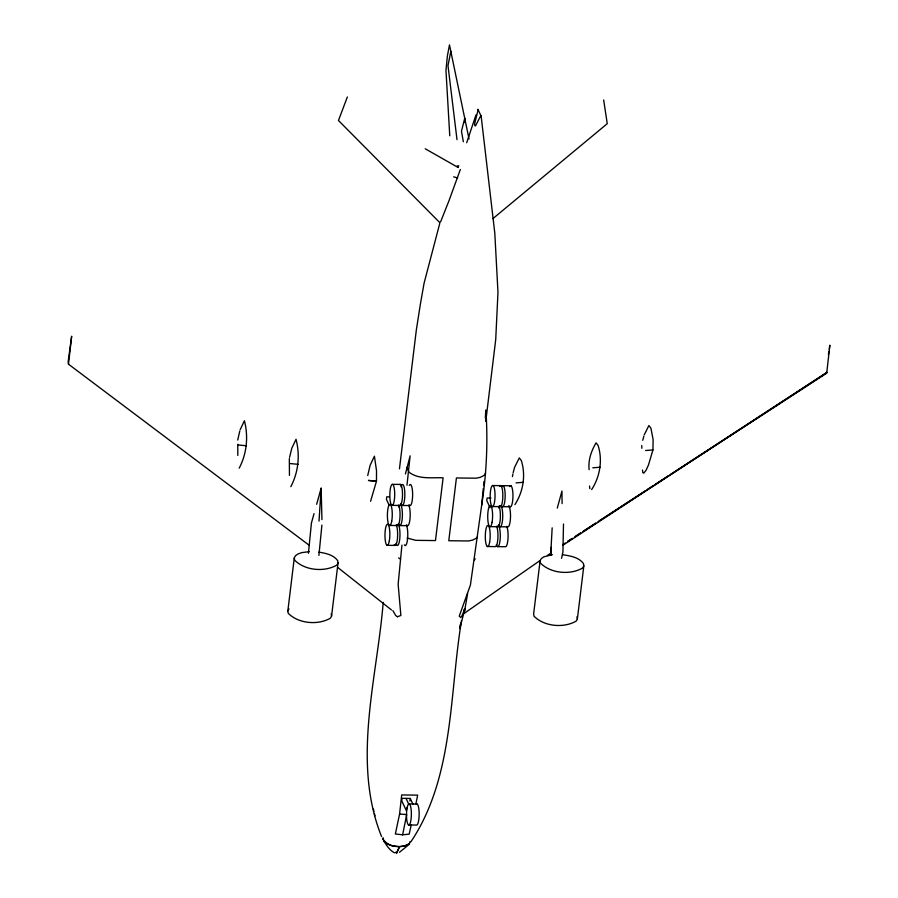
<?xml version="1.0" encoding="UTF-8"?>
<svg xmlns="http://www.w3.org/2000/svg" width="898" height="898" viewBox="0 0 898 898"><rect width="100%" height="100%" fill="white"/><g stroke="black" fill="none" stroke-linecap="round" stroke-linejoin="round"><path stroke-width="1.35" d="M563.495 524.028L562.923 552.068L561.553 558.309M239.205 468.139C246.827 453.625 248.533 436.63 244.413 420.758L240.159 429.749M290.829 486.671C298.45 472.157 300.168 455.163 296.037 439.29L291.783 448.282L289.583 457.318M376.475 481.238L368.528 480.441L376.475 481.238L376.52 470.687L374.421 456.206L370.156 465.198L367.72 475.525M460.427 624.065L459.686 628.578L465.097 608.507L461.684 616.354L460.786 617.498L459.237 616.174L470.406 585.069L481.687 505.136C486.593 473.673 488.041 441.782 485.863 410.016L485.324 417.873M550.642 555.379L552.169 527.844M514.902 504.631C523.197 491.88 526.004 475.233 521.311 460.551L519.28 457.924L514.565 467.375L513.173 472.685M591.67 489.556C599.976 476.804 602.783 460.158 598.09 445.475L596.059 442.849C591.311 450.908 588.033 460.191 589.122 469.665M645.628 450.515L652.936 449.943L653.127 439.593L650.904 428.178L648.872 425.551L644.158 435.002M319.014 521.132L321.147 488.198L316.657 504.272M401.934 545.12L398.14 584.216L400.867 615.478L397.488 616.735M550.766 555.391L551.316 547.129M409.926 842.425L409.993 841.549M406.974 485.268L410.117 455.836L405.436 473.931M481.687 505.136L483.304 488.422M483.573 485.627L483.977 481.451M308.418 553.303L311.426 523.018L314.042 513.645M318.902 555.391L321.911 525.106M411.262 824.645L409.196 834.152L402.618 834.803L395.356 833.995L399.588 814.003L401.687 794.943L417.682 795.134L415.92 803.71M318.824 552.102C325.57 553.269 333.484 554.717 337.693 560.678L338.041 562.956L331.575 616.062L330.43 618.172C317.903 625.435 298.462 623.683 288.191 613.267L287.843 610.977L294.297 557.871L295.442 555.761L298.001 553.965L301.795 552.607L309.282 551.664M383.21 602.401C377.048 678.596 351.545 761.852 381.56 836.543M399.453 468.857L416.369 329.734L420.343 304.433L424.081 283.173L439.773 223.377M406.693 808.043L406.367 810.658L401.799 800.937L402.113 798.322L406.008 798.378L408.871 804.451M409.915 801.038L410.229 798.423L406.334 798.378M461.516 620.72C449.314 694.132 454.141 777.017 410.947 841.74M485.773 421.308L495.718 339.567L497.975 292.333L494.798 233.154L481.148 116.168L477.871 109.219M552.349 554.695L543.784 556.872L541.236 558.668L540.091 560.79L533.636 613.884L533.984 616.174C544.255 626.602 563.697 628.342 576.224 621.09L577.369 618.98L583.823 565.875L583.476 563.585C578.817 557.153 570.062 555.862 562.732 554.773M467.611 593.455L464.21 613.368L539.384 560.992M828.394 354.575L828.809 351.893M829.236 349.221L829.875 345.202L826.699 373.175L621.528 506.506M237.712 440.065L239.788 431.04M512.421 476.591L512.926 473.987M402.618 834.803L406.704 814.609L399.588 814.003M642.766 440.312L643.81 436.327M557.288 508.1L561.957 491.06L562.081 503.632M376.475 481.193L370.593 501.264M478.129 109.758L474.593 124.025A4.299 1.358 -77.4 0 0 475.48 125.911L480.845 115.528M466.691 142.737L475.951 114.978M425.225 148.776L458.081 167.455L458.698 165.67M460.348 169.498L449.045 200.568L440.75 221.503L439.694 222.524L338.456 120.489L347.369 96.962M68.484 364.184L71.66 336.211L68.125 361.86L68.484 364.184L308.822 544.996M287.843 610.977L288.988 608.855M338.041 562.956L336.896 565.078C324.369 572.329 304.916 570.589 294.645 560.161L294.297 557.871M583.823 565.875L582.679 567.996C570.163 575.248 550.71 573.508 540.439 563.08L540.091 560.79M485.582 473.134L484.392 475.21L480.318 477.332L476.142 478.196L456.42 477.972L448.787 540.731L468.509 540.966L472.685 540.091L476.759 537.969L477.467 536.735M474.47 560.015L475.165 558.803M409.757 843.054C402.607 849.059 387.094 847.353 382.716 838.384L383.177 837.755M643.731 473.179L646.01 470.417L648.468 465.018L652.936 449.943M492.912 218.607L607.261 123.677L603.658 99.992M399.475 852.292L409.555 844.064L405.11 845.86L399.543 846.691L396.658 853.1L395.805 852.37M547.353 555.435L550.867 553.146M562.575 545.479L827.047 372.344L670.918 474.133M562.934 544.547L565.28 543.009M567.626 541.483L572.318 538.418M575.842 536.128L580.535 533.064M584.059 530.774L595.801 523.119M599.314 520.818L645.101 490.97M647.447 489.444L653.317 485.616M655.663 484.078L668.572 475.659M567.603 541.55L572.284 538.497M574.63 536.982L580.49 533.165M582.836 531.638L595.733 523.265M598.079 521.738L619.182 508.021M592.803 467.813L600.122 467.229M523.343 482.316L516.036 482.888M392.651 484.348A10.563 2.436 -89.3 0 1 394.166 501.084A10.563 2.436 -89.3 0 1 389.99 499.131A10.563 2.436 -89.3 0 1 392.651 484.348L400.441 484.437M492.98 485.537A10.563 2.436 -89.3 0 1 494.495 502.274A10.563 2.436 -89.3 0 1 490.319 500.321A10.563 2.436 -89.3 0 1 492.98 485.537L500.77 485.627M503.105 485.661L510.906 485.751M388.98 496.852L386.757 496.819L386.432 499.434L389.204 505.316M490.981 498.053L487.086 498.008L486.772 500.624L490.084 507.673M391.887 505.361L399.689 505.451A10.563 2.436 -89.3 0 0 402.506 494.686A10.563 2.436 -89.3 0 0 399.801 484.505M402.023 505.473L409.814 505.574M492.227 506.551L500.018 506.64M502.352 506.663L510.143 506.764M389.451 525.453L397.242 525.543M399.576 525.577L407.378 525.667M489.78 526.643L497.571 526.733M499.905 526.767L507.707 526.857A10.563 2.436 -89.3 0 0 510.491 517.472A10.563 2.436 -89.3 0 0 508.459 505.843M387.027 545.322L394.828 545.412M487.367 546.512L495.157 546.601A10.563 2.436 -89.3 0 0 497.761 539.911A10.563 2.436 -89.3 0 0 497.065 527.564M497.492 546.635L505.282 546.725A10.563 2.436 -89.3 0 0 507.999 538.71A10.563 2.436 -89.3 0 0 506.652 526.363M409.308 803.957A10.563 2.436 -89.3 0 1 410.835 820.693A10.563 2.436 -89.3 0 1 406.659 818.74A10.563 2.436 -89.3 0 1 409.308 803.957L417.11 804.058M408.556 824.97L416.346 825.06A10.563 2.436 -89.3 0 0 419.164 814.306A10.563 2.436 -89.3 0 0 416.47 804.125M246.479 445.778L238.531 445.026M298.102 464.311L290.155 463.559M457.621 177.905L453.636 176.861M407.03 538.014L415.752 540.338L435.474 540.574L443.107 477.815C431.758 477.309 418.771 479.667 409.039 472.225L406.738 467.33M394.581 852.831C389.07 850.215 385.433 843.727 382.582 838.575M398.622 557.894L400.486 559.14M397.477 616.746L395.749 615.568L392.875 610.606M337.581 567.345L391.494 609.944M383.637 841.179L386.847 843.794L391.865 845.793L399.453 846.691L396.568 853.1L395.715 852.37M457.284 165.771L458.081 167.455M410.229 798.423L413.091 804.496M374.432 813.599L374.982 815.844M373.445 809.12L373.894 811.354M469.025 138.999L449.483 44.9L447.372 56.035L445.969 70.414L449.763 135.778M463.346 141.772L461.471 131.254L464.749 118.188L464.771 122.543M577.021 616.69L577.369 618.98M331.227 613.772L331.575 616.062M457.003 139.661L447.99 65.61L450.841 51.265L450.841 51.904M642.508 470.058L642.811 472.752M589.537 486.009L589.84 488.703M464.008 609.439L464.21 613.368M641.767 445.52L641.834 448.27M321.147 488.198L321.944 519.628M289.336 458.597L289.448 475.368M237.746 444.263L237.813 455.443M398.611 505.181A10.563 2.436 -89.3 0 1 399.846 518.842A10.563 2.436 -89.3 0 1 396.635 524.892M406.323 525.173A10.563 2.436 -89.3 0 1 407.569 538.834A10.563 2.436 -89.3 0 1 404.347 544.884M398.532 525.083A10.563 2.436 -89.3 0 1 399.621 540.001A10.563 2.436 -89.3 0 1 396.007 543.47M396.658 525.274A10.563 2.436 -89.3 0 1 397.286 524.499M409.32 485.403A10.563 2.436 -89.3 0 1 412.631 494.809A10.563 2.436 -89.3 0 1 409.207 504.923M400.968 486.75A10.563 2.436 -89.3 0 1 404.235 487.648A10.563 2.436 -89.3 0 1 404.156 501.926A10.563 2.436 -89.3 0 1 400.867 503.509M408.736 505.305A10.563 2.436 -89.3 0 1 409.982 518.965A10.563 2.436 -89.3 0 1 406.76 525.016M400.34 504.564A10.563 2.436 -89.3 0 1 402.192 518.876A10.563 2.436 -89.3 0 1 398.42 523.601M398.521 506.842A10.563 2.436 -89.3 0 1 399.082 505.406M396.186 525.061A10.563 2.436 -89.3 0 1 397.432 538.721A10.563 2.436 -89.3 0 1 394.211 544.772M498.94 506.371A10.563 2.436 -89.3 0 1 500.186 520.032A10.563 2.436 -89.3 0 1 496.964 526.082M498.244 525.622A10.563 2.436 -89.3 0 1 500.096 539.934A10.563 2.436 -89.3 0 1 496.336 544.659M509.649 486.593A10.563 2.436 -89.3 0 1 512.96 495.999A10.563 2.436 -89.3 0 1 509.536 506.113M501.859 486.503A10.563 2.436 -89.3 0 1 505.17 495.909A10.563 2.436 -89.3 0 1 501.746 506.023M500.669 505.754A10.563 2.436 -89.3 0 1 502.521 520.065A10.563 2.436 -89.3 0 1 498.76 524.791M498.85 508.032A10.563 2.436 -89.3 0 1 500.029 505.821M499.513 486.469A10.563 2.436 -89.3 0 1 502.835 495.876A10.563 2.436 -89.3 0 1 499.4 505.989M391.73 521.177A10.563 2.436 -89.3 0 0 390.203 504.44A10.563 2.436 -89.3 0 0 387.554 519.224A10.563 2.436 -89.3 0 0 391.73 521.177M389.305 541.045A10.563 2.436 -89.3 0 0 387.79 524.309A10.563 2.436 -89.3 0 0 385.13 539.092A10.563 2.436 -89.3 0 0 389.305 541.045M492.059 522.367A10.563 2.436 -89.3 0 0 490.533 505.63A10.563 2.436 -89.3 0 0 487.883 520.413A10.563 2.436 -89.3 0 0 492.059 522.367M489.635 542.235A10.563 2.436 -89.3 0 0 488.119 525.498A10.563 2.436 -89.3 0 0 485.459 540.282A10.563 2.436 -89.3 0 0 489.635 542.235"/></g></svg>
